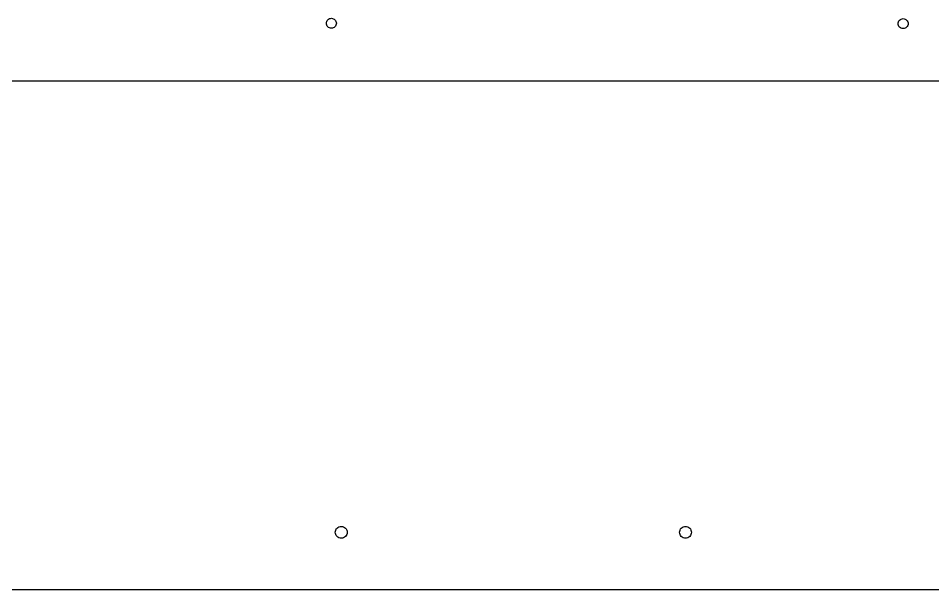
# Model space of a CAD drawing. Extents: x 2 to 157, y -41 to 47.
# Drawn here: x 46.46 to 70.37, y 0.61 to 15.54 of the extents above; entities that cross this region are included whole.
import ezdxf

# ---------------------------------------------------------------- set-up
doc = ezdxf.new("R2010")
doc.units = 0
doc.layers.add('CENTER_DOOR_OPTION', color=30, linetype='CONTINUOUS')
doc.layers.add('SOLID_ENDWALL', color=18, linetype='CONTINUOUS')

msp = doc.modelspace()

# ---------------------------------------------------------------- linework, layer by layer
at = {"layer": 'CENTER_DOOR_OPTION'}
for points in [[(54.65, 15.54, -0.414214), (54.78, 15.409, -0.414214), (54.65, 15.28, -0.414214), (54.52, 15.41, -0.414214)], [(69.598, 15.53, -0.414214), (69.728, 15.4, -0.414214), (69.598, 15.27, -0.414214), (69.468, 15.4, -0.414214)]]:
    msp.add_lwpolyline(points, format="xyb", close=True, dxfattribs=at)
msp.add_lwpolyline([(86.537, 13.488), (86.537, 13.634, 1), (86.537, 13.894), (10.756, 13.894)], format="xyb", dxfattribs=at)
msp.add_lwpolyline([(86.537, 13.488), (86.537, 13.634, 1), (86.537, 13.894), (10.756, 13.894)], format="xyb", dxfattribs=at)
at = {"layer": 'SOLID_ENDWALL'}
for points in [[(54.753, 2.111, -0.414214), (54.908, 2.266, -0.414214), (55.063, 2.111, -0.414214), (54.908, 1.956, -0.414214)], [(63.753, 2.111, -0.414214), (63.908, 2.266, -0.414214), (64.063, 2.111, -0.414214), (63.908, 1.956, -0.414214)]]:
    msp.add_lwpolyline(points, format="xyb", close=True, dxfattribs=at)
msp.add_lwpolyline([(85.786, 0.611), (8.487, 0.611)], dxfattribs=at)

doc.saveas('drawing.dxf')
